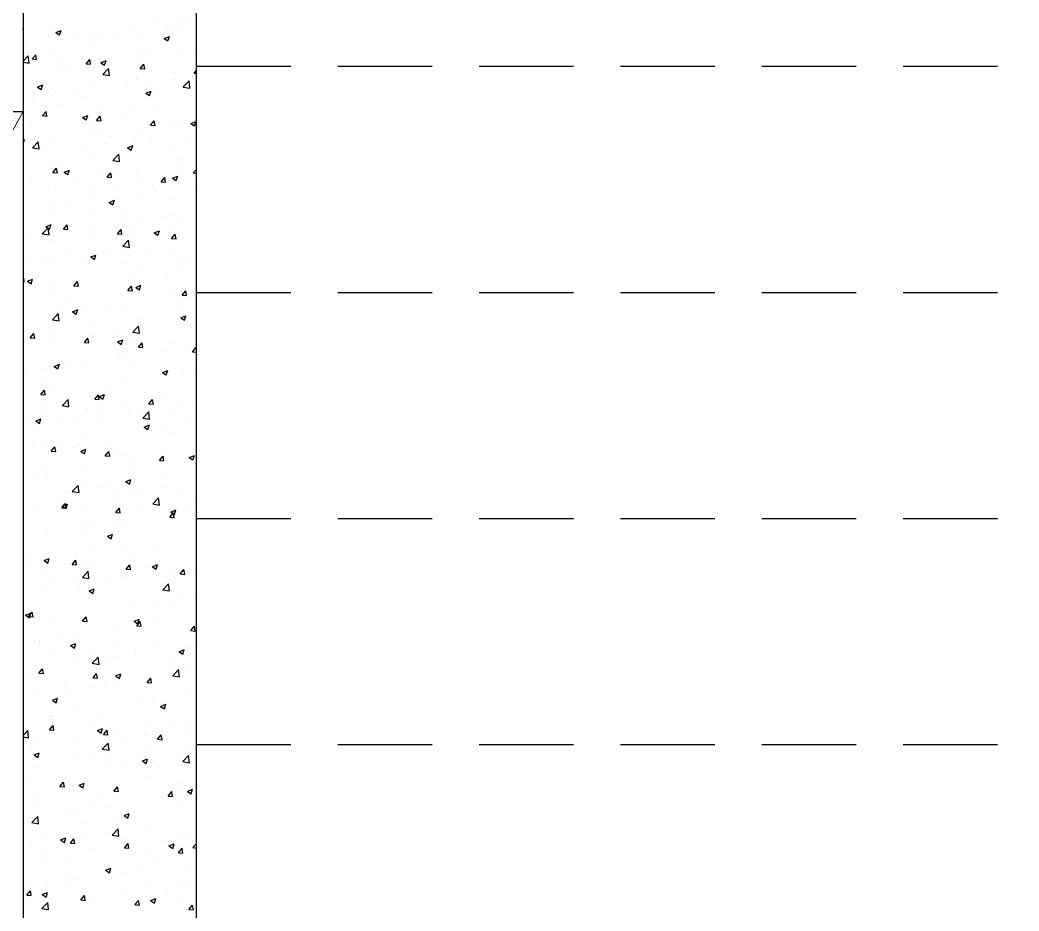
# Model space of a CAD drawing. Header units: millimetres. Extents: x 331487 to 517269, y 198509 to 399936.
# Drawn here: x 399986 to 401311, y 380153 to 381335 of the extents above; entities that cross this region are included whole.
import ezdxf

# ---------------------------------------------------------------- set-up
doc = ezdxf.new("R2010")
doc.units = ezdxf.units.MM
doc.header["$MEASUREMENT"] = 0
doc.linetypes.add('DASHED2', pattern=[0.375, 0.25, -0.125])
doc.layers.add('BEAM', color=1, linetype='Continuous', lineweight=5)
doc.layers.add('COLUMN', color=6, linetype='Continuous')
doc.layers.add('STAIRCASE', color=4, linetype='Continuous')

msp = doc.modelspace()

# ---------------------------------------------------------------- linework, layer by layer
at = {"layer": 'BEAM', "ltscale": 250}
msp.add_line((398190.1, 377974), (399990.1, 381214), dxfattribs=at)
at = {"layer": 'COLUMN'}
for p, q in [((399990.1, 381444), (399990.1, 377974)), ((400220.1, 377744), (400220.1, 381444)), ((398190.1, 381214), (399990.1, 381214))]:
    msp.add_line(p, q, dxfattribs=at)
at = {"layer": 'COLUMN', "color": 2, "linetype": 'Continuous'}
for p, q in [((400166.3, 381333.6), (400166.3, 381333.6)), ((399989.5, 381323.4), (399990.1, 381324.1)), ((399989.5, 381323.4), (399990.1, 381323.3)), ((400027.2, 381326.9), (400027.2, 381326.9)), ((400033.5, 381319), (400040.5, 381321.7)), ((400033.5, 381319), (400038.4, 381315.7)), ((400038.4, 381315.7), (400040.5, 381321.7)), ((400080.6, 381324.6), (400080.6, 381324.6)), ((400134, 381322.4), (400134, 381322.4)), ((400142.3, 381323.1), (400142.3, 381323.1)), ((400181.1, 381327.1), (400181.1, 381327.1)), ((400187.3, 381320.1), (400187.3, 381320.1)), ((400194.3, 381330.6), (400194.3, 381330.6)), ((400203, 381328.3), (400203, 381328.3)), ((400206.1, 381330.4), (400206.1, 381330.4)), ((400219.6, 381331.3), (400219.6, 381331.3)), ((400040.5, 381309.7), (400040.5, 381309.7)), ((400055, 381310.5), (400055, 381310.5)), ((400080, 381313.8), (400080, 381313.8)), ((400086.3, 381308.3), (400086.3, 381308.3)), ((400091.8, 381316.7), (400091.8, 381316.7)), ((400117.9, 381318.8), (400117.9, 381318.8)), ((400144.7, 381318.3), (400144.7, 381318.3)), ((400177.2, 381311), (400184.2, 381313.7)), ((400177.2, 381311), (400182.1, 381307.7)), ((400182.1, 381307.7), (400184.2, 381313.7)), ((399991.8, 381302.2), (399991.8, 381302.2)), ((400028, 381298.2), (400028, 381298.2)), ((400193.1, 381297.3), (400193.1, 381297.3)), ((400217.7, 381296), (400217.7, 381296)), ((399990.1, 381280.7), (399996.9, 381287.8)), ((399990.1, 381279.5), (399998, 381278.3)), ((399998, 381278.3), (399996.9, 381287.8)), ((400002, 381283.7), (400006.8, 381289.4)), ((400002, 381283.7), (400008, 381283.2)), ((400008, 381283.2), (400006.8, 381289.4)), ((400039.6, 381287.2), (400039.6, 381287.2)), ((400073.7, 381277.4), (400078.5, 381283.2)), ((400079.7, 381276.9), (400078.5, 381283.2)), ((400090.6, 381283.4), (400090.6, 381283.4)), ((400091.6, 381279.4), (400091.6, 381279.4)), ((400093, 381285), (400093, 381285)), ((400093.1, 381278.8), (400100.2, 381281.5)), ((400098.1, 381275.4), (400100.1, 381281.5)), ((400141.1, 381289.8), (400141.1, 381289.8)), ((400146.4, 381282.7), (400146.4, 381282.7)), ((400154.8, 381287.7), (400154.8, 381287.7)), ((400179.8, 381291), (400179.8, 381291)), ((400199.8, 381280.5), (400199.8, 381280.5)), ((400028.7, 381271.1), (400028.7, 381271.1)), ((400039.3, 381276.4), (400039.3, 381276.4)), ((400053.7, 381274.4), (400053.7, 381274.4)), ((400073.7, 381277.4), (400079.7, 381276.9)), ((400093.1, 381278.8), (400098.1, 381275.4)), ((400095.8, 381263.1), (400103.6, 381271.2)), ((400104.7, 381261.7), (400103.6, 381271.2)), ((400145.5, 381271.1), (400150.3, 381276.9)), ((400145.5, 381271.1), (400151.4, 381270.6)), ((400151.4, 381270.6), (400150.3, 381276.9)), ((400198.9, 381268.6), (400198.9, 381268.6)), ((400217.2, 381264.9), (400220.1, 381268.4)), ((400095.8, 381263.1), (400104.7, 381261.7)), ((400139.9, 381256.5), (400139.9, 381256.5)), ((400140.5, 381258.6), (400140.5, 381258.6)), ((400191.4, 381256.5), (400191.4, 381256.5)), ((400191.8, 381264), (400191.8, 381264)), ((400202.6, 381246.6), (400210.4, 381254.7)), ((400211.4, 381245.2), (400210.3, 381254.7)), ((400217.2, 381264.9), (400220.1, 381264.6)), ((400009.1, 381246.5), (400016.1, 381249.2)), ((400009.1, 381246.5), (400014.1, 381243.2)), ((400014.1, 381243.2), (400016.1, 381249.2)), ((400038, 381243.1), (400038, 381243.1)), ((400065.3, 381239.9), (400065.3, 381239.9)), ((400082.2, 381248.6), (400082.2, 381248.6)), ((400089.4, 381250.1), (400089.4, 381250.1)), ((400128.5, 381248.3), (400128.5, 381248.3)), ((400152.8, 381238.5), (400159.8, 381241.2)), ((400153.5, 381251.6), (400153.5, 381251.6)), ((400157.8, 381235.1), (400159.8, 381241.2)), ((400202.6, 381246.5), (400211.4, 381245.2)), ((400002.4, 381231.7), (400002.4, 381231.7)), ((400020.1, 381236.1), (400020.1, 381236.1)), ((400023.9, 381238.6), (400023.9, 381238.6)), ((400027.4, 381235), (400027.4, 381235)), ((400073.5, 381233.9), (400073.5, 381233.9)), ((400106.2, 381226.6), (400106.2, 381226.6)), ((400126.9, 381231.6), (400126.9, 381231.6)), ((400152.8, 381238.5), (400157.8, 381235.1)), ((400164.5, 381236.6), (400164.5, 381236.6)), ((400180.3, 381229.4), (400180.3, 381229.4)), ((400190.6, 381230.7), (400190.6, 381230.7)), ((400015.9, 381208.5), (400020.7, 381214.2)), ((400021.8, 381207.9), (400020.7, 381214.2)), ((400041.2, 381222.7), (400041.2, 381222.7)), ((400047.9, 381216.6), (400047.9, 381216.6)), ((400088.2, 381216.8), (400088.2, 381216.8)), ((400094.6, 381220.5), (400094.6, 381220.5)), ((400138.7, 381223.2), (400138.7, 381223.2)), ((400148, 381218.2), (400148, 381218.2)), ((400165.1, 381217.1), (400165.1, 381217.1)), ((400201.4, 381215.9), (400201.4, 381215.9)), ((400015.9, 381208.5), (400021.9, 381208)), ((400036.8, 381209.8), (400036.8, 381209.8)), ((400039, 381200.5), (400039, 381200.5)), ((400068.8, 381206.2), (400075.8, 381208.9)), ((400068.8, 381206.2), (400073.8, 381202.9)), ((400073.8, 381202.9), (400075.8, 381208.9)), ((400087.6, 381202.2), (400092.4, 381207.9)), ((400087.6, 381202.2), (400093.6, 381201.7)), ((400093.6, 381201.7), (400092.4, 381207.9)), ((400102.1, 381208.8), (400102.1, 381208.8)), ((400127.2, 381212.1), (400127.2, 381212.1)), ((400159.3, 381195.9), (400164.1, 381201.7)), ((400165.3, 381195.4), (400164.1, 381201.7)), ((400202.7, 381201.6), (400202.7, 381201.6)), ((400212.5, 381198.2), (400219.5, 381200.9)), ((400217.5, 381194.9), (400219.5, 381200.9)), ((400001.1, 381195.5), (400001.1, 381195.5)), ((400137.5, 381189.9), (400137.5, 381189.9)), ((400144.4, 381191.6), (400144.4, 381191.6)), ((400159.3, 381195.9), (400165.3, 381195.4)), ((400189.4, 381197.4), (400189.4, 381197.4)), ((400212.5, 381198.2), (400217.5, 381194.9)), ((399990.1, 381176), (399991.8, 381176.7)), ((399990.1, 381171.7), (399991.8, 381176.7)), ((400000.2, 381185.3), (400000.2, 381185.3)), ((400002.4, 381165.7), (400010.2, 381173.8)), ((400011.3, 381164.3), (400010.2, 381173.8)), ((400035.6, 381176.5), (400035.6, 381176.5)), ((400053.6, 381183.1), (400053.6, 381183.1)), ((400086, 381181.6), (400086, 381181.6)), ((400087, 381183.5), (400087, 381183.5)), ((400107, 381180.8), (400107, 381180.8)), ((400138.7, 381177.7), (400138.7, 381177.7)), ((400160.4, 381178.5), (400160.4, 381178.5)), ((400201.9, 381186), (400201.9, 381186)), ((400213.8, 381176.3), (400213.8, 381176.3)), ((400002.4, 381165.7), (400011.3, 381164.3)), ((400012.7, 381161.1), (400012.7, 381161.1)), ((400027.7, 381171.6), (400027.7, 381171.6)), ((400075.8, 381169.4), (400075.8, 381169.4)), ((400100.9, 381172.7), (400100.9, 381172.7)), ((400128.5, 381166), (400135.5, 381168.7)), ((400128.5, 381166), (400133.5, 381162.6)), ((400133.5, 381162.6), (400135.5, 381168.7)), ((400188.2, 381164.1), (400188.2, 381164.1)), ((400085.7, 381150.2), (400085.7, 381150.2)), ((400109.1, 381149.1), (400116.9, 381157.3)), ((400109.1, 381149.1), (400118, 381147.7)), ((400118, 381147.7), (400116.9, 381157.2)), ((400136.3, 381156.7), (400136.3, 381156.7)), ((400200.6, 381149.8), (400200.6, 381149.8)), ((400029.7, 381133.3), (400034.6, 381139)), ((400034.4, 381143.2), (400034.4, 381143.2)), ((400035.7, 381132.7), (400034.6, 381139)), ((400044.5, 381133.7), (400051.5, 381136.4)), ((400044.5, 381133.7), (400049.5, 381130.4)), ((400049.5, 381130.4), (400051.5, 381136.4)), ((400112.4, 381138.2), (400112.4, 381138.2)), ((400175.6, 381146.5), (400175.6, 381146.5)), ((400198.6, 381142), (400198.6, 381142)), ((400215.8, 381132.6), (400220.1, 381137.1)), ((400001.8, 381120.8), (400001.8, 381120.8)), ((400029.7, 381133.3), (400035.7, 381132.7)), ((400034.1, 381132), (400034.1, 381132)), ((400049.5, 381129.9), (400049.5, 381129.9)), ((400074.6, 381133.2), (400074.6, 381133.2)), ((400081.9, 381122), (400081.9, 381122)), ((400087.5, 381129.7), (400087.5, 381129.7)), ((400101.5, 381127), (400106.3, 381132.7)), ((400101.5, 381127), (400107.5, 381126.5)), ((400107.4, 381126.5), (400106.3, 381132.7)), ((400135, 381123.4), (400135, 381123.4)), ((400140.2, 381132), (400140.2, 381132)), ((400140.9, 381127.4), (400140.9, 381127.4)), ((400173.2, 381120.7), (400178, 381126.5)), ((400173.2, 381120.7), (400179.2, 381120.2)), ((400179.2, 381120.2), (400178, 381126.4)), ((400187, 381130.9), (400187, 381130.9)), ((400188.2, 381125.7), (400195.2, 381128.4)), ((400188.2, 381125.7), (400193.2, 381122.4)), ((400193.2, 381122.4), (400195.2, 381128.4)), ((400194.3, 381125.2), (400194.3, 381125.2)), ((400215.8, 381132.6), (400220.1, 381131.9)), ((400023.6, 381111.9), (400023.6, 381111.9)), ((400033.2, 381109.9), (400033.2, 381109.9)), ((400055.2, 381118.5), (400055.2, 381118.5)), ((400084.5, 381117), (400084.5, 381117)), ((400108.6, 381116.3), (400108.6, 381116.3)), ((400149.3, 381107.1), (400149.3, 381107.1)), ((400162, 381114), (400162, 381114)), ((400164.2, 381110), (400164.2, 381110)), ((400174.3, 381110.4), (400174.3, 381110.4)), ((400212.2, 381115.4), (400212.2, 381115.4)), ((400215.4, 381111.8), (400215.4, 381111.8)), ((400048.3, 381093.8), (400048.3, 381093.8)), ((400086.1, 381098.8), (400086.1, 381098.8)), ((400104.2, 381093.5), (400111.2, 381096.2)), ((400105.9, 381100), (400105.9, 381100)), ((400109.1, 381090.1), (400111.2, 381096.2)), ((400185.8, 381097.6), (400185.8, 381097.6)), ((400014.2, 381081.1), (400014.2, 381081.1)), ((400023.2, 381090.5), (400023.2, 381090.5)), ((400047.6, 381090), (400047.6, 381090)), ((400083.3, 381083.7), (400083.3, 381083.7)), ((400104.2, 381093.5), (400109.2, 381090.1)), ((400133.8, 381090.1), (400133.8, 381090.1)), ((400032, 381076.6), (400032, 381076.6)), ((400067.6, 381078.9), (400067.6, 381078.9)), ((400121, 381076.6), (400121, 381076.6)), ((400123, 381067.7), (400123, 381067.7)), ((400148, 381070.9), (400148, 381070.9)), ((400174.4, 381074.4), (400174.4, 381074.4)), ((400185.9, 381075.9), (400185.9, 381075.9)), ((400202.4, 381075), (400202.4, 381075)), ((400015.6, 381051.7), (400023.4, 381059.8)), ((400020.2, 381061.2), (400027.2, 381063.9)), ((400020.2, 381061.2), (400025.1, 381057.9)), ((400022, 381054.4), (400022, 381054.4)), ((400024.5, 381050.3), (400023.4, 381059.8)), ((400025.1, 381057.9), (400027.2, 381063.9)), ((400043.6, 381058), (400048.4, 381063.8)), ((400043.6, 381058), (400049.6, 381057.5)), ((400049.6, 381057.5), (400048.4, 381063.8)), ((400059.8, 381059.3), (400059.8, 381059.3)), ((400085.8, 381055), (400085.8, 381055)), ((400115.4, 381051.8), (400120.2, 381057.5)), ((400121.3, 381051.2), (400120.2, 381057.5)), ((400132.6, 381056.8), (400132.6, 381056.8)), ((400144.1, 381065), (400144.1, 381065)), ((400163.9, 381053.2), (400170.9, 381055.9)), ((400168.8, 381049.9), (400170.9, 381055.9)), ((400184.5, 381064.3), (400184.5, 381064.3)), ((399996.9, 381051.1), (399996.9, 381051.1)), ((400015.6, 381051.7), (400024.5, 381050.3)), ((400027.4, 381045), (400027.4, 381045)), ((400030.8, 381043.3), (400030.8, 381043.3)), ((400082.1, 381050.4), (400082.1, 381050.4)), ((400115.4, 381051.8), (400121.3, 381051.2)), ((400122.4, 381035.2), (400130.1, 381043.3)), ((400131.2, 381033.8), (400130.1, 381043.3)), ((400163.9, 381053.2), (400168.8, 381049.9)), ((400187.1, 381045.5), (400191.9, 381051.2)), ((400187.1, 381045.5), (400193.1, 381045)), ((400193.1, 381045), (400191.9, 381051.2)), ((399994.8, 381030), (399994.8, 381030)), ((400048.2, 381027.8), (400048.2, 381027.8)), ((400096.7, 381028.2), (400096.7, 381028.2)), ((400121.7, 381031.5), (400121.7, 381031.5)), ((400122.3, 381035.2), (400131.2, 381033.8)), ((400159.6, 381036.5), (400159.6, 381036.5)), ((400183.3, 381031), (400183.3, 381031)), ((399995.6, 381014.9), (399995.6, 381014.9)), ((400015.9, 381016.6), (400015.9, 381016.6)), ((400033.5, 381019.9), (400033.5, 381019.9)), ((400069.2, 381014.3), (400069.2, 381014.3)), ((400079.8, 381021), (400086.8, 381023.6)), ((400079.8, 381021), (400084.8, 381017.6)), ((400080.9, 381017.1), (400080.9, 381017.1)), ((400084.8, 381017.6), (400086.8, 381023.6)), ((400101.5, 381025.5), (400101.5, 381025.5)), ((400131.4, 381023.5), (400131.4, 381023.5)), ((400154.9, 381023.3), (400154.9, 381023.3)), ((400198.3, 381015.3), (400198.3, 381015.3)), ((400208.3, 381021), (400208.3, 381021)), ((400029.5, 381010.1), (400029.5, 381010.1)), ((400122.6, 381012.1), (400122.6, 381012.1)), ((400139.9, 381005.3), (400139.9, 381005.3)), ((400176, 381009.8), (400176, 381009.8)), ((400196.4, 381005.4), (400196.4, 381005.4)), ((399990.1, 380994.3), (399990.6, 380994.8)), ((399990.1, 380988.7), (399991.8, 380988.6)), ((399991.7, 380988.6), (399990.6, 380994.8)), ((399995.8, 380988.7), (400002.8, 380991.4)), ((399995.8, 380988.7), (400000.8, 380985.3)), ((400000.8, 380985.3), (400002.8, 380991.4)), ((400057.5, 380982.8), (400062.3, 380988.6)), ((400063.5, 380982.3), (400062.3, 380988.6)), ((400070.4, 380988.8), (400070.4, 380988.8)), ((400081.6, 380995.3), (400081.6, 380995.3)), ((400095.4, 380992.1), (400095.4, 380992.1)), ((400130.2, 380990.2), (400130.2, 380990.2)), ((400133.3, 380997.1), (400133.3, 380997.1)), ((400182.1, 380997.7), (400182.1, 380997.7)), ((400007.2, 380980.5), (400007.2, 380980.5)), ((400023.3, 380985.3), (400023.3, 380985.3)), ((400028.3, 380976.9), (400028.3, 380976.9)), ((400028.3, 380976.8), (400028.3, 380976.8)), ((400057.5, 380982.8), (400063.5, 380982.3)), ((400079.7, 380983.8), (400079.7, 380983.8)), ((400081.6, 380974.7), (400081.6, 380974.7)), ((400129.2, 380976.5), (400134, 380982.3)), ((400129.2, 380976.5), (400135.2, 380976)), ((400135.2, 380976), (400134, 380982.3)), ((400139.5, 380980.7), (400146.5, 380983.4)), ((400139.5, 380980.7), (400144.5, 380977.3)), ((400144.5, 380977.3), (400146.5, 380983.4)), ((400163.9, 380983.4), (400163.9, 380983.4)), ((400201, 380970.3), (400205.8, 380976)), ((400206.9, 380969.7), (400205.8, 380976)), ((400047.3, 380963.4), (400047.3, 380963.4)), ((400105.6, 380973.4), (400105.6, 380973.4)), ((400135, 380972.4), (400135, 380972.4)), ((400170.1, 380965.9), (400170.1, 380965.9)), ((400180.9, 380964.4), (400180.9, 380964.4)), ((400188.4, 380970.2), (400188.4, 380970.2)), ((400195.2, 380969.2), (400195.2, 380969.2)), ((400201, 380970.3), (400206.9, 380969.7)), ((400044.1, 380949.3), (400044.1, 380949.3)), ((400055.5, 380948.4), (400062.5, 380951.1)), ((400055.5, 380948.4), (400060.5, 380945.1)), ((400060.5, 380945.1), (400062.5, 380951.1)), ((400069.1, 380952.6), (400069.1, 380952.6)), ((400078.4, 380950.5), (400078.4, 380950.5)), ((400107, 380957.6), (400107, 380957.6)), ((400129, 380956.9), (400129, 380956.9)), ((400202.1, 380948.4), (400202.1, 380948.4)), ((400027.1, 380943.5), (400027.1, 380943.5)), ((400028.9, 380937.8), (400036.7, 380945.9)), ((400028.9, 380937.7), (400037.8, 380936.4)), ((400037.8, 380936.4), (400036.7, 380945.9)), ((400143.8, 380938.4), (400143.8, 380938.4)), ((400199.2, 380940.4), (400206.2, 380943.1)), ((400199.2, 380940.4), (400204.2, 380937.1)), ((400204.2, 380937.1), (400206.2, 380943.1)), ((400206.7, 380934.8), (400206.7, 380934.8)), ((400008.8, 380925.8), (400008.8, 380925.8)), ((400062.2, 380923.6), (400062.2, 380923.6)), ((400085.5, 380928.4), (400085.5, 380928.4)), ((400115.6, 380921.3), (400115.6, 380921.3)), ((400127.7, 380923.6), (400127.7, 380923.6)), ((400135.6, 380921.2), (400143.4, 380929.3)), ((400144.5, 380919.8), (400143.4, 380929.3)), ((400143.8, 380926.5), (400143.8, 380926.5)), ((400168.8, 380929.8), (400168.8, 380929.8)), ((400179.7, 380931.1), (400179.7, 380931.1)), ((399999.6, 380913.9), (400004.5, 380919.6)), ((399999.6, 380913.9), (400005.6, 380913.4)), ((400005.6, 380913.3), (400004.5, 380919.6)), ((400017.8, 380909.9), (400017.8, 380909.9)), ((400025.9, 380910.2), (400025.9, 380910.2)), ((400027.1, 380918.4), (400027.1, 380918.4)), ((400029.9, 380912.4), (400029.9, 380912.4)), ((400042.8, 380913.2), (400042.8, 380913.2)), ((400071.4, 380907.6), (400076.2, 380913.3)), ((400077.3, 380907.1), (400076.2, 380913.3)), ((400077.2, 380917.2), (400077.2, 380917.2)), ((400080.7, 380918.2), (400080.7, 380918.2)), ((400083.3, 380910.2), (400083.3, 380910.2)), ((400115.2, 380908.2), (400122.2, 380910.9)), ((400115.2, 380908.2), (400120.2, 380904.8)), ((400120.2, 380904.8), (400122.2, 380910.9)), ((400135.6, 380921.2), (400144.5, 380919.8)), ((400168.9, 380919.1), (400168.9, 380919.1)), ((400071.4, 380907.6), (400077.4, 380907.1)), ((400136.6, 380907.9), (400136.6, 380907.9)), ((400143.1, 380901.3), (400147.9, 380907.1)), ((400143.1, 380901.3), (400149.1, 380900.8)), ((400149.1, 380900.8), (400147.9, 380907.1)), ((400178.5, 380897.8), (400178.5, 380897.8)), ((400180.4, 380895.3), (400180.4, 380895.3)), ((400190, 380905.6), (400190, 380905.6)), ((400214.8, 380895), (400219.6, 380900.8)), ((400214.8, 380895), (400220.1, 380894.6)), ((400220.1, 380898.1), (400219.6, 380900.8)), ((400076, 380883.9), (400076, 380883.9)), ((400117.5, 380887), (400117.5, 380887)), ((400126.5, 380890.3), (400126.5, 380890.3)), ((400142.5, 380890.3), (400142.5, 380890.3)), ((400198, 380888.7), (400198, 380888.7)), ((399991.4, 380870.4), (399991.4, 380870.4)), ((400016.5, 380873.7), (400016.5, 380873.7)), ((400024.7, 380876.9), (400024.7, 380876.9)), ((400031.2, 380875.9), (400038.2, 380878.6)), ((400031.2, 380875.9), (400036.2, 380872.6)), ((400036.2, 380872.6), (400038.2, 380878.6)), ((400042.3, 380872.8), (400042.3, 380872.8)), ((400054.4, 380878.7), (400054.4, 380878.7)), ((400081.3, 380868.7), (400081.3, 380868.7)), ((400095.7, 380870.5), (400095.7, 380870.5)), ((400139.6, 380878.7), (400139.6, 380878.7)), ((400174.9, 380867.9), (400181.9, 380870.6)), ((400179.9, 380864.6), (400181.9, 380870.6)), ((400023, 380858.7), (400023, 380858.7)), ((400125.3, 380857), (400125.3, 380857)), ((400149, 380868.2), (400149, 380868.2)), ((400154.1, 380855.9), (400154.1, 380855.9)), ((400163.6, 380856.8), (400163.6, 380856.8)), ((400174.9, 380867.9), (400179.9, 380864.6)), ((400177.2, 380864.5), (400177.2, 380864.5)), ((400202.4, 380866), (400202.4, 380866)), ((400217.3, 380864.2), (400217.3, 380864.2)), ((400013.5, 380838.7), (400018.3, 380844.4)), ((400019.5, 380838.1), (400018.3, 380844.4)), ((400023.5, 380843.6), (400023.5, 380843.6)), ((400074.8, 380850.6), (400074.8, 380850.6)), ((400091.2, 380847.6), (400091.2, 380847.6)), ((400105.3, 380846.7), (400105.3, 380846.7)), ((400116.2, 380850.9), (400116.2, 380850.9)), ((399990.2, 380834.3), (399990.2, 380834.3)), ((400013.5, 380838.7), (400019.5, 380838.1)), ((400028, 380839.3), (400028, 380839.3)), ((400042.2, 380823.8), (400049.9, 380831.9)), ((400047, 380836.7), (400047, 380836.7)), ((400051, 380822.4), (400049.9, 380831.9)), ((400085.2, 380832.4), (400090.1, 380838.1)), ((400085.2, 380832.4), (400091.2, 380831.9)), ((400091.2, 380831.9), (400090.1, 380838.1)), ((400090.9, 380835.7), (400097.9, 380838.4)), ((400090.9, 380835.7), (400095.8, 380832.3)), ((400095.8, 380832.3), (400097.9, 380838.4)), ((400157, 380826.1), (400161.8, 380831.9)), ((400163, 380825.6), (400161.8, 380831.8)), ((400176, 380831.3), (400176, 380831.3)), ((400022.8, 380821.7), (400022.8, 380821.7)), ((400042.1, 380823.8), (400051, 380822.4)), ((400073.6, 380817.4), (400073.6, 380817.4)), ((400076.2, 380819.4), (400076.2, 380819.4)), ((400124.1, 380823.8), (400124.1, 380823.8)), ((400127.8, 380816.4), (400127.8, 380816.4)), ((400129.6, 380817.1), (400129.6, 380817.1)), ((400148.9, 380807.2), (400156.7, 380815.4)), ((400157.8, 380805.9), (400156.7, 380815.4)), ((400157, 380826.1), (400163, 380825.6)), ((400191, 380824.8), (400191, 380824.8)), ((400201.8, 380821.8), (400201.8, 380821.8)), ((400216, 380828.1), (400216, 380828.1)), ((399990.5, 380810.5), (399990.5, 380810.5)), ((400006.9, 380803.4), (400013.9, 380806.1)), ((400006.9, 380803.4), (400011.8, 380800.1)), ((400011.8, 380800.1), (400013.8, 380806.1)), ((400022.2, 380810.3), (400022.2, 380810.3)), ((400043.9, 380808.2), (400043.9, 380808.2)), ((400064.9, 380808.2), (400064.9, 380808.2)), ((400089.9, 380811.5), (400089.9, 380811.5)), ((400097.3, 380806), (400097.3, 380806)), ((400143.5, 380811.7), (400143.5, 380811.7)), ((400148.9, 380807.2), (400157.8, 380805.9)), ((400150.7, 380803.7), (400150.7, 380803.7)), ((400182.9, 380814.9), (400182.9, 380814.9)), ((400001.7, 380799.8), (400001.7, 380799.8)), ((400026.8, 380791.7), (400026.8, 380791.7)), ((400085.2, 380801.7), (400085.2, 380801.7)), ((400122.9, 380790.5), (400122.9, 380790.5)), ((400150.6, 380795.4), (400157.6, 380798.1)), ((400150.6, 380795.4), (400155.5, 380792)), ((400155.5, 380792), (400157.6, 380798.1)), ((400174.8, 380798), (400174.8, 380798)), ((400204, 380801.5), (400204, 380801.5)), ((400021, 380777), (400021, 380777)), ((400072.4, 380784.1), (400072.4, 380784.1)), ((400101.5, 380777), (400101.5, 380777)), ((400164.6, 380785.3), (400164.6, 380785.3)), ((400189.7, 380788.6), (400189.7, 380788.6)), ((400002.9, 380770.8), (400002.9, 380770.8)), ((400027.4, 380763.4), (400032.2, 380769.2)), ((400027.4, 380763.4), (400033.4, 380762.9)), ((400033.4, 380762.9), (400032.2, 380769.2)), ((400038.6, 380768.7), (400038.6, 380768.7)), ((400056.3, 380768.6), (400056.3, 380768.6)), ((400063.6, 380772), (400063.6, 380772)), ((400066.5, 380763.2), (400073.5, 380765.8)), ((400066.5, 380763.2), (400071.5, 380759.8)), ((400071.5, 380759.8), (400073.5, 380765.8)), ((400099.1, 380757.2), (400103.9, 380762.9)), ((400105.1, 380756.6), (400103.9, 380762.9)), ((400109.7, 380766.3), (400109.7, 380766.3)), ((400163.1, 380764.1), (400163.1, 380764.1)), ((400173.6, 380764.7), (400173.6, 380764.7)), ((400071.2, 380750.8), (400071.2, 380750.8)), ((400099.1, 380757.2), (400105.1, 380756.6)), ((400121.7, 380757.2), (400121.7, 380757.2)), ((400139.4, 380752.1), (400139.4, 380752.1)), ((400163.4, 380749.2), (400163.4, 380749.2)), ((400170.9, 380750.9), (400175.7, 380756.6)), ((400170.9, 380750.9), (400176.8, 380750.4)), ((400176.8, 380750.4), (400175.7, 380756.6)), ((400197.7, 380762.1), (400197.7, 380762.1)), ((400201.2, 380754.2), (400201.2, 380754.2)), ((400210.3, 380755.1), (400217.3, 380757.8)), ((400210.3, 380755.1), (400215.2, 380751.8)), ((400215.2, 380751.8), (400217.3, 380757.8)), ((400216.4, 380761.8), (400216.4, 380761.8)), ((400019.8, 380743.7), (400019.8, 380743.7)), ((400075.2, 380737.6), (400075.2, 380737.6)), ((400081, 380742.1), (400081, 380742.1)), ((400138.3, 380745.9), (400138.3, 380745.9)), ((400012.3, 380729.3), (400012.3, 380729.3)), ((400022.7, 380732.1), (400022.7, 380732.1)), ((400037.3, 380732.6), (400037.3, 380732.6)), ((400120.4, 380723.9), (400120.4, 380723.9)), ((400126.2, 380722.9), (400133.2, 380725.6)), ((400126.2, 380722.9), (400131.2, 380719.5)), ((400131.2, 380719.5), (400133.2, 380725.6)), ((400163.3, 380730.1), (400163.3, 380730.1)), ((400172.4, 380731.4), (400172.4, 380731.4)), ((400018.6, 380710.4), (400018.6, 380710.4)), ((400036.8, 380717.5), (400036.8, 380717.5)), ((400046.7, 380710.1), (400046.7, 380710.1)), ((400055.4, 380709.8), (400063.2, 380718)), ((400055.4, 380709.8), (400064.3, 380708.4)), ((400064.3, 380708.4), (400063.2, 380717.9)), ((400069.9, 380717.5), (400069.9, 380717.5)), ((400090.2, 380715.2), (400090.2, 380715.2)), ((400105, 380720.1), (400105, 380720.1)), ((400137.1, 380709.7), (400137.1, 380709.7)), ((400143.6, 380713), (400143.6, 380713)), ((400174.9, 380714.7), (400174.9, 380714.7)), ((400197, 380710.7), (400197, 380710.7)), ((400004.5, 380706.3), (400004.5, 380706.3)), ((400048.9, 380698.1), (400048.9, 380698.1)), ((400057.9, 380704), (400057.9, 380704)), ((400111.3, 380701.8), (400111.3, 380701.8)), ((400112, 380706.4), (400112, 380706.4)), ((400162.1, 380693.3), (400169.9, 380701.4)), ((400164.7, 380699.5), (400164.7, 380699.5)), ((400171, 380691.9), (400169.9, 380701.4)), ((400171.2, 380698.1), (400171.2, 380698.1)), ((400218, 380697.3), (400218, 380697.3)), ((400011, 380693.1), (400011, 380693.1)), ((400041.3, 380688.2), (400046.1, 380694)), ((400041.3, 380688.2), (400047.3, 380687.7)), ((400042.2, 380690.6), (400049.2, 380693.3)), ((400042.2, 380690.6), (400047.2, 380687.3)), ((400047.2, 380687.7), (400046.1, 380694)), ((400047.2, 380687.3), (400049.2, 380693.3)), ((400068.7, 380684.2), (400068.7, 380684.2)), ((400113, 380681.9), (400117.8, 380687.7)), ((400119, 380681.4), (400117.8, 380687.7)), ((400119.2, 380690.6), (400119.2, 380690.6)), ((400143.2, 380685.1), (400143.2, 380685.1)), ((400162.1, 380693.3), (400171, 380691.9)), ((400185.9, 380682.6), (400192.9, 380685.3)), ((400190.9, 380679.3), (400192.9, 380685.3)), ((400201.5, 380695.1), (400201.5, 380695.1)), ((400211.8, 380683.6), (400211.8, 380683.6)), ((400017.4, 380677.2), (400017.4, 380677.2)), ((400084.9, 380675.1), (400084.9, 380675.1)), ((400110.8, 380670.3), (400110.8, 380670.3)), ((400113, 380681.9), (400119, 380681.4)), ((400148.6, 380675.3), (400148.6, 380675.3)), ((400184.7, 380675.7), (400189.5, 380681.4)), ((400184.7, 380675.7), (400190.7, 380675.1)), ((400185.9, 380682.6), (400190.9, 380679.3)), ((400190.7, 380675.1), (400189.5, 380681.4)), ((400016.9, 380666.6), (400016.9, 380666.6)), ((400022.6, 380658.7), (400022.6, 380658.7)), ((400026.5, 380665.1), (400026.5, 380665.1)), ((400070.3, 380664.4), (400070.3, 380664.4)), ((400085.7, 380667), (400085.7, 380667)), ((400118, 380657.3), (400118, 380657.3)), ((400123.7, 380662.1), (400123.7, 380662.1)), ((400170, 380664.8), (400170, 380664.8)), ((400177.1, 380659.9), (400177.1, 380659.9)), ((400016.2, 380643.9), (400016.2, 380643.9)), ((400067.5, 380650.9), (400067.5, 380650.9)), ((400101.9, 380650.4), (400108.9, 380653.1)), ((400101.9, 380650.4), (400106.9, 380647)), ((400106.9, 380647), (400108.9, 380653.1)), ((400185.5, 380644.1), (400185.5, 380644.1)), ((400210.5, 380647.4), (400210.5, 380647.4)), ((400084.5, 380630.8), (400084.5, 380630.8)), ((400122.3, 380635.8), (400122.3, 380635.8)), ((400168.7, 380631.5), (400168.7, 380631.5)), ((400197.4, 380635.5), (400197.4, 380635.5)), ((400220.1, 380638.6), (400220.1, 380638.6)), ((399996.3, 380619.2), (399996.3, 380619.2)), ((400017.9, 380618.1), (400024.9, 380620.8)), ((400017.9, 380618.1), (400022.9, 380614.8)), ((400022.8, 380614.8), (400024.9, 380620.8)), ((400055.1, 380613), (400060, 380618.7)), ((400059.4, 380627.5), (400059.4, 380627.5)), ((400061.1, 380612.5), (400060, 380618.7)), ((400066.3, 380617.6), (400066.3, 380617.6)), ((400116.8, 380624), (400116.8, 380624)), ((400139.1, 380625.5), (400139.1, 380625.5)), ((399997.4, 380615.5), (399997.4, 380615.5)), ((400014.9, 380610.6), (400014.9, 380610.6)), ((400022.4, 380605.4), (400022.4, 380605.4)), ((400050.8, 380613.3), (400050.8, 380613.3)), ((400055.1, 380613), (400061.1, 380612.5)), ((400068.7, 380595.9), (400076.5, 380604)), ((400077.5, 380594.5), (400076.4, 380604)), ((400080.7, 380615.4), (400080.7, 380615.4)), ((400104.2, 380611), (400104.2, 380611)), ((400126.9, 380606.7), (400131.7, 380612.5)), ((400126.9, 380606.7), (400132.9, 380606.2)), ((400132.8, 380606.2), (400131.7, 380612.5)), ((400157.6, 380608.8), (400157.6, 380608.8)), ((400159.2, 380604.7), (400159.2, 380604.7)), ((400161.6, 380610.1), (400168.6, 380612.8)), ((400161.6, 380610.1), (400166.6, 380606.8)), ((400163, 380603.5), (400163, 380603.5)), ((400166.6, 380606.8), (400168.6, 380612.8)), ((400184.2, 380608), (400184.2, 380608)), ((400198.6, 380600.4), (400203.4, 380606.2)), ((400204.6, 380599.9), (400203.4, 380606.2)), ((400211, 380606.5), (400211, 380606.5)), ((400218.9, 380605.3), (400218.9, 380605.3)), ((400018.5, 380602.1), (400018.5, 380602.1)), ((400058.1, 380591.4), (400058.1, 380591.4)), ((400068.7, 380595.9), (400077.5, 380594.5)), ((400071.9, 380599.9), (400071.9, 380599.9)), ((400096, 380596.4), (400096, 380596.4)), ((400104.7, 380593.5), (400104.7, 380593.5)), ((400115.6, 380590.7), (400115.6, 380590.7)), ((400125.3, 380597.6), (400125.3, 380597.6)), ((400167.5, 380598.2), (400167.5, 380598.2)), ((400178.7, 380595.3), (400178.7, 380595.3)), ((400198.6, 380600.4), (400204.6, 380599.9)), ((400013.7, 380577.3), (400013.7, 380577.3)), ((400033.1, 380588.1), (400033.1, 380588.1)), ((400046.4, 380583.5), (400046.4, 380583.5)), ((400065.1, 380584.3), (400065.1, 380584.3)), ((400077.6, 380577.9), (400084.6, 380580.5)), ((400077.6, 380577.9), (400082.5, 380574.5)), ((400082.5, 380574.5), (400084.6, 380580.5)), ((400175.4, 380579.3), (400183.2, 380587.4)), ((400175.4, 380579.3), (400184.3, 380577.9)), ((400184.3, 380577.9), (400183.2, 380587.4)), ((400132.9, 380565.3), (400132.9, 380565.3)), ((400157.9, 380568.6), (400157.9, 380568.6)), ((400166.3, 380564.9), (400166.3, 380564.9)), ((400195.8, 380573.5), (400195.8, 380573.5)), ((400201.2, 380568.5), (400201.2, 380568.5)), ((400217.6, 380572), (400217.6, 380572)), ((400030.9, 380562.5), (400030.9, 380562.5)), ((400031.8, 380552), (400031.8, 380552)), ((400063.9, 380551), (400063.9, 380551)), ((400069.7, 380556.9), (400069.7, 380556.9)), ((400084.3, 380560.2), (400084.3, 380560.2)), ((400114.4, 380557.4), (400114.4, 380557.4)), ((400137.7, 380557.9), (400137.7, 380557.9)), ((400142.9, 380558.5), (400142.9, 380558.5)), ((400191.1, 380555.7), (400191.1, 380555.7)), ((399993.5, 380545.6), (400000.5, 380548.3)), ((399993.5, 380545.6), (399998.5, 380542.2)), ((399997.3, 380544.1), (400002.1, 380549.8)), ((399997.3, 380544.1), (400003.3, 380543.5)), ((399998.5, 380542.2), (400000.5, 380548.3)), ((400003.3, 380543.5), (400002.1, 380549.8)), ((400006.8, 380548.7), (400006.8, 380548.7)), ((400012.5, 380544), (400012.5, 380544)), ((400026.3, 380538.5), (400026.3, 380538.5)), ((400069, 380537.8), (400073.8, 380543.5)), ((400069, 380537.8), (400075, 380537.3)), ((400075, 380537.2), (400073.8, 380543.5)), ((400084.6, 380548.5), (400084.6, 380548.5)), ((400137.3, 380537.6), (400144.3, 380540.3)), ((400137.3, 380537.6), (400142.2, 380534.2)), ((400140.8, 380531.5), (400145.6, 380537.2)), ((400142.2, 380534.2), (400144.3, 380540.3)), ((400146.7, 380531), (400145.6, 380537.2)), ((400216.4, 380538.7), (400216.4, 380538.7)), ((400106.6, 380525.8), (400106.6, 380525.8)), ((400113.2, 380524.2), (400113.2, 380524.2)), ((400131.6, 380529.1), (400131.6, 380529.1)), ((400140.8, 380531.5), (400146.7, 380531)), ((400165.1, 380531.7), (400165.1, 380531.7)), ((400169.5, 380534.1), (400169.5, 380534.1)), ((400212.5, 380525.2), (400217.3, 380531)), ((400212.5, 380525.2), (400218.5, 380524.7)), ((400218.5, 380524.7), (400217.3, 380531)), ((400005.5, 380512.5), (400005.5, 380512.5)), ((400011.3, 380510.7), (400011.3, 380510.7)), ((400011.5, 380511.4), (400011.5, 380511.4)), ((400043.4, 380517.5), (400043.4, 380517.5)), ((400062.6, 380517.8), (400062.6, 380517.8)), ((400032.5, 380497.9), (400032.5, 380497.9)), ((400053.2, 380505.3), (400060.2, 380508)), ((400053.2, 380505.3), (400058.2, 380502)), ((400058.2, 380502), (400060.2, 380508)), ((400064.8, 380509.1), (400064.8, 380509.1)), ((400118.2, 380506.8), (400118.2, 380506.8)), ((400138.8, 380498.8), (400138.8, 380498.8)), ((400163.9, 380498.4), (400163.9, 380498.4)), ((400171.6, 380504.6), (400171.6, 380504.6)), ((400197, 380497.3), (400204, 380500)), ((400197, 380497.3), (400201.9, 380494)), ((400197.1, 380508.8), (400197.1, 380508.8)), ((400201.9, 380494), (400203.9, 380500)), ((400206.3, 380503), (400206.3, 380503)), ((400215.2, 380505.4), (400215.2, 380505.4)), ((400061.4, 380484.5), (400061.4, 380484.5)), ((400080.3, 380486.4), (400080.3, 380486.4)), ((400080.4, 380488.8), (400080.4, 380488.8)), ((400081.9, 380481.9), (400089.7, 380490)), ((400085.9, 380495.7), (400085.9, 380495.7)), ((400090.8, 380480.5), (400089.7, 380490)), ((400105.3, 380489.7), (400105.3, 380489.7)), ((400111.9, 380490.9), (400111.9, 380490.9)), ((400139.3, 380493.4), (400139.3, 380493.4)), ((400143.2, 380494.7), (400143.2, 380494.7)), ((400192.7, 380491.2), (400192.7, 380491.2)), ((400010.1, 380477.4), (400010.1, 380477.4)), ((400011.2, 380468.8), (400016, 380474.6)), ((400017.1, 380468.3), (400016, 380474.6)), ((400017.1, 380478.1), (400017.1, 380478.1)), ((400022.1, 380478.8), (400022.1, 380478.8)), ((400081.9, 380481.9), (400090.8, 380480.5)), ((400162.7, 380476.9), (400162.7, 380476.9)), ((400188.7, 380465.4), (400196.4, 380473.5)), ((400197.5, 380464), (400196.4, 380473.5)), ((400214, 380472.1), (400214, 380472.1)), ((399991.6, 380460.5), (399991.6, 380460.5)), ((400011.2, 380468.8), (400017.2, 380468.3)), ((400044.9, 380458.3), (400044.9, 380458.3)), ((400082.9, 380462.6), (400087.7, 380468.3)), ((400082.9, 380462.6), (400088.9, 380462)), ((400088.9, 380462), (400087.7, 380468.3)), ((400104.4, 380466.9), (400104.4, 380466.9)), ((400110.7, 380457.6), (400110.7, 380457.6)), ((400112.9, 380465.1), (400119.9, 380467.8)), ((400112.9, 380465.1), (400117.9, 380461.7)), ((400117.9, 380461.7), (400119.9, 380467.8)), ((400154.6, 380456.3), (400159.4, 380462)), ((400160.6, 380455.8), (400159.4, 380462)), ((400162.7, 380465.1), (400162.7, 380465.1)), ((400180, 380463.5), (400180, 380463.5)), ((400188.6, 380465.3), (400197.5, 380464)), ((400205, 380466.8), (400205, 380466.8)), ((400046.1, 380456.8), (400046.1, 380456.8)), ((400053.9, 380446.9), (400053.9, 380446.9)), ((400060.2, 380451.2), (400060.2, 380451.2)), ((400079, 380450.2), (400079, 380450.2)), ((400098.3, 380456), (400098.3, 380456)), ((400116.9, 380455.2), (400116.9, 380455.2)), ((400151.7, 380453.8), (400151.7, 380453.8)), ((400154.6, 380456.3), (400160.6, 380455.8)), ((400205.1, 380451.5), (400205.1, 380451.5)), ((399990.8, 380438.6), (399990.8, 380438.6)), ((400008.9, 380444.1), (400008.9, 380444.1)), ((400028.9, 380432.8), (400035.9, 380435.5)), ((400028.9, 380432.8), (400033.9, 380429.5)), ((400033.9, 380429.5), (400035.9, 380435.5)), ((400142.6, 380431.9), (400142.6, 380431.9)), ((400161.4, 380431.8), (400161.4, 380431.8)), ((400200.9, 380441.9), (400200.9, 380441.9)), ((400212.8, 380438.8), (400212.8, 380438.8)), ((400216.6, 380432.4), (400216.6, 380432.4)), ((400059, 380417.9), (400059, 380417.9)), ((400084.3, 380421.8), (400084.3, 380421.8)), ((400109.5, 380424.3), (400109.5, 380424.3)), ((400153.7, 380424.1), (400153.7, 380424.1)), ((400172.6, 380424.8), (400179.6, 380427.5)), ((400172.6, 380424.8), (400177.6, 380421.5)), ((400177.6, 380421.5), (400179.6, 380427.5)), ((400178.7, 380427.4), (400178.7, 380427.4)), ((400007.6, 380410.8), (400007.6, 380410.8)), ((400025.5, 380407.2), (400025.5, 380407.2)), ((400026, 380411.8), (400026, 380411.8)), ((400027.6, 380407.5), (400027.6, 380407.5)), ((400052.7, 380410.8), (400052.7, 380410.8)), ((400078.9, 380404.9), (400078.9, 380404.9)), ((400090.5, 380415.8), (400090.5, 380415.8)), ((400211.6, 380405.5), (400211.6, 380405.5)), ((399990.1, 380386.2), (399996.2, 380392.6)), ((399993.2, 380396), (399993.2, 380396)), ((399997.3, 380383.1), (399996.2, 380392.6)), ((400025, 380393.6), (400029.9, 380399.4)), ((400025, 380393.6), (400031, 380393.1)), ((400031, 380393.1), (400029.9, 380399.4)), ((400046.6, 380393.7), (400046.6, 380393.7)), ((400088.6, 380392.6), (400095.6, 380395.3)), ((400088.6, 380392.6), (400093.6, 380389.2)), ((400093.6, 380389.2), (400095.6, 380395.3)), ((400096.8, 380387.3), (400101.6, 380393.1)), ((400099.9, 380391.5), (400099.9, 380391.5)), ((400102.7, 380386.8), (400101.6, 380393.1)), ((400132.2, 380402.7), (400132.2, 380402.7)), ((400160.2, 380398.5), (400160.2, 380398.5)), ((400185.6, 380400.4), (400185.6, 380400.4)), ((400190.3, 380392.9), (400190.3, 380392.9)), ((399990.1, 380384.2), (399997.3, 380383.1)), ((400057.8, 380384.6), (400057.8, 380384.6)), ((400096.8, 380387.3), (400102.8, 380386.8)), ((400108.3, 380391), (400108.3, 380391)), ((400127.4, 380384.7), (400127.4, 380384.7)), ((400152.4, 380388), (400152.4, 380388)), ((400153.3, 380389.2), (400153.3, 380389.2)), ((400168.5, 380381.1), (400173.3, 380386.8)), ((400168.5, 380381.1), (400174.5, 380380.5)), ((400174.5, 380380.5), (400173.3, 380386.8)), ((400196.8, 380382.2), (400196.8, 380382.2)), ((400206.7, 380387), (400206.7, 380387)), ((400001.3, 380368.1), (400001.3, 380368.1)), ((400006.4, 380377.6), (400006.4, 380377.6)), ((400026.4, 380371.4), (400026.4, 380371.4)), ((400064.2, 380376.3), (400064.2, 380376.3)), ((400095.2, 380367.9), (400103, 380376.1)), ((400095.2, 380367.9), (400104.1, 380366.6)), ((400104.1, 380366.6), (400103, 380376)), ((400138.5, 380372.2), (400138.5, 380372.2)), ((400159, 380365.2), (400159, 380365.2)), ((400210.4, 380372.2), (400210.4, 380372.2)), ((400004.6, 380360.3), (400011.6, 380363)), ((400004.6, 380360.3), (400009.5, 380357)), ((400005.6, 380356.3), (400005.6, 380356.3)), ((400009.5, 380357), (400011.6, 380363)), ((400021.8, 380352.2), (400021.8, 380352.2)), ((400059, 380354.1), (400059, 380354.1)), ((400080.1, 380362.2), (400080.1, 380362.2)), ((400107.1, 380357.7), (400107.1, 380357.7)), ((400112.3, 380351.8), (400112.3, 380351.8)), ((400148.3, 380352.3), (400155.3, 380355)), ((400148.3, 380352.3), (400153.3, 380348.9)), ((400153.3, 380348.9), (400155.3, 380355)), ((400164, 380353.5), (400164, 380353.5)), ((400201.9, 380351.4), (400209.7, 380359.5)), ((400210.8, 380350), (400209.7, 380359.5)), ((400005.2, 380344.3), (400005.2, 380344.3)), ((400056.6, 380351.3), (400056.6, 380351.3)), ((400101.1, 380345.2), (400101.1, 380345.2)), ((400104.1, 380340.2), (400104.1, 380340.2)), ((400126.1, 380348.5), (400126.1, 380348.5)), ((400162.4, 380350.2), (400162.4, 380350.2)), ((400165.7, 380349.6), (400165.7, 380349.6)), ((400201.9, 380351.4), (400210.8, 380350)), ((400209.1, 380339), (400209.1, 380339)), ((400219.1, 380347.3), (400219.1, 380347.3)), ((400000.1, 380331.9), (400000.1, 380331.9)), ((400037.9, 380336.9), (400037.9, 380336.9)), ((400045.8, 380330.2), (400045.8, 380330.2)), ((400157.8, 380331.9), (400157.8, 380331.9)), ((400038.9, 380318.4), (400043.7, 380324.1)), ((400038.9, 380318.4), (400044.9, 380317.9)), ((400044.9, 380317.9), (400043.7, 380324.1)), ((400055.3, 380318), (400055.3, 380318)), ((400064.3, 380320.1), (400071.3, 380322.7)), ((400064.3, 380320.1), (400069.2, 380316.7)), ((400069.2, 380316.7), (400071.3, 380322.7)), ((400105.9, 380324.4), (400105.9, 380324.4)), ((400110.6, 380312.1), (400115.5, 380317.9)), ((400110.6, 380312.1), (400116.6, 380311.6)), ((400116.6, 380311.6), (400115.5, 380317.9)), ((400137.7, 380314.1), (400137.7, 380314.1)), ((400200.6, 380315.2), (400200.6, 380315.2)), ((400200.8, 380322.4), (400200.8, 380322.4)), ((400208, 380312), (400215, 380314.7)), ((400208, 380312), (400213, 380308.7)), ((400212.9, 380308.7), (400215, 380314.7)), ((400004, 380311), (400004, 380311)), ((400039.5, 380303), (400039.5, 380303)), ((400074.8, 380305.8), (400074.8, 380305.8)), ((400092.9, 380300.7), (400092.9, 380300.7)), ((400099.8, 380309.1), (400099.8, 380309.1)), ((400142.3, 380305.2), (400142.3, 380305.2)), ((400146.3, 380298.5), (400146.3, 380298.5)), ((400156.6, 380298.6), (400156.6, 380298.6)), ((400182.4, 380305.8), (400187.2, 380311.6)), ((400182.4, 380305.8), (400188.4, 380305.3)), ((400188.4, 380305.3), (400187.2, 380311.6)), ((400207.9, 380305.7), (400207.9, 380305.7)), ((400007.2, 380291.8), (400007.2, 380291.8)), ((400011.6, 380297.5), (400011.6, 380297.5)), ((400025.7, 380285.2), (400025.7, 380285.2)), ((400060.6, 380289.5), (400060.6, 380289.5)), ((400084, 380295.2), (400084, 380295.2)), ((400104.6, 380291.1), (400104.6, 380291.1)), ((400114, 380287.3), (400114, 380287.3)), ((400199.6, 380296.2), (400199.6, 380296.2)), ((400199.6, 380286.2), (400199.6, 380286.2)), ((400001.7, 380270.5), (400009.5, 380278.6)), ((400002.8, 380277.7), (400002.8, 380277.7)), ((400010.6, 380269.1), (400009.5, 380278.6)), ((400054.1, 380284.7), (400054.1, 380284.7)), ((400111.4, 380274.6), (400111.4, 380274.6)), ((400124, 380279.8), (400131, 380282.5)), ((400124, 380279.8), (400128.9, 380276.4)), ((400128.9, 380276.4), (400131, 380282.5)), ((400167.3, 380285), (400167.3, 380285)), ((400174.5, 380282.9), (400174.5, 380282.9)), ((400206.7, 380272.4), (400206.7, 380272.4)), ((400001.7, 380270.5), (400010.6, 380269.1)), ((400048.5, 380266.3), (400048.5, 380266.3)), ((400073.5, 380269.6), (400073.5, 380269.6)), ((400108.4, 380254), (400116.2, 380262.1)), ((400117.3, 380252.6), (400116.2, 380262.1)), ((400155.4, 380265.3), (400155.4, 380265.3)), ((400019.6, 380252.2), (400019.6, 380252.2)), ((400039.9, 380247.5), (400046.9, 380250.2)), ((400039.9, 380247.5), (400044.9, 380244.2)), ((400044.9, 380244.2), (400046.9, 380250.2)), ((400052.8, 380243.2), (400057.6, 380248.9)), ((400052.9, 380251.4), (400052.9, 380251.4)), ((400058.8, 380242.6), (400057.6, 380248.9)), ((400073, 380249.9), (400073, 380249.9)), ((400103.4, 380257.8), (400103.4, 380257.8)), ((400108.4, 380254), (400117.3, 380252.6)), ((400126.4, 380247.6), (400126.4, 380247.6)), ((400138.2, 380245.6), (400138.2, 380245.6)), ((400173.3, 380246.8), (400173.3, 380246.8)), ((400196.5, 380255.6), (400196.5, 380255.6)), ((400211.1, 380251.8), (400211.1, 380251.8)), ((400001.6, 380244.4), (400001.6, 380244.4)), ((400052.8, 380243.2), (400058.8, 380242.7)), ((400079.9, 380235.6), (400079.9, 380235.6)), ((400085.1, 380235.2), (400085.1, 380235.2)), ((400124.5, 380236.9), (400129.3, 380242.6)), ((400124.5, 380236.9), (400130.5, 380236.4)), ((400130.5, 380236.4), (400129.3, 380242.6)), ((400148.2, 380243.5), (400148.2, 380243.5)), ((400179.7, 380245.4), (400179.7, 380245.4)), ((400183.6, 380239.5), (400190.6, 380242.2)), ((400183.6, 380239.5), (400188.6, 380236.2)), ((400188.6, 380236.2), (400190.6, 380242.2)), ((400196.3, 380230.6), (400201.1, 380236.4)), ((400202.2, 380230.1), (400201.1, 380236.4)), ((400205.5, 380239.1), (400205.5, 380239.1)), ((400215.2, 380237.4), (400220.1, 380242.6)), ((400215.2, 380237.4), (400220.1, 380236.6)), ((400021.5, 380225.5), (400021.5, 380225.5)), ((400022.2, 380226.9), (400022.2, 380226.9)), ((400047.2, 380230.2), (400047.2, 380230.2)), ((400102.2, 380224.5), (400102.2, 380224.5)), ((400154.1, 380232), (400154.1, 380232)), ((400162.1, 380223.6), (400162.1, 380223.6)), ((400196.3, 380230.6), (400202.2, 380230.1)), ((400000.4, 380211.1), (400000.4, 380211.1)), ((400051.7, 380218.1), (400051.7, 380218.1)), ((400099.6, 380207.3), (400106.6, 380210)), ((400099.6, 380207.3), (400104.6, 380203.9)), ((400103.8, 380213.6), (400103.8, 380213.6)), ((400104.6, 380203.9), (400106.6, 380210)), ((400147, 380207.3), (400147, 380207.3)), ((400184.8, 380212.3), (400184.8, 380212.3)), ((400204.3, 380205.8), (400204.3, 380205.8)), ((400000.1, 380201.1), (400000.1, 380201.1)), ((400045.5, 380203.6), (400045.5, 380203.6)), ((400053.5, 380198.8), (400053.5, 380198.8)), ((400058.8, 380195.7), (400058.8, 380195.7)), ((400106.9, 380196.5), (400106.9, 380196.5)), ((400121.9, 380204), (400121.9, 380204)), ((400152.9, 380198.8), (400152.9, 380198.8)), ((400160.3, 380194.3), (400160.3, 380194.3)), ((399994.9, 380174.2), (399999.8, 380180)), ((399995.9, 380187.4), (399995.9, 380187.4)), ((400000.9, 380173.7), (399999.8, 380180)), ((400020.9, 380190.7), (400020.9, 380190.7)), ((400021.2, 380187.6), (400021.2, 380187.6)), ((400050.5, 380184.9), (400050.5, 380184.9)), ((400074.6, 380185.4), (400074.6, 380185.4)), ((400101, 380191.3), (400101, 380191.3)), ((400128, 380183.1), (400128, 380183.1)), ((400181.4, 380180.9), (400181.4, 380180.9)), ((400200.3, 380188.6), (400200.3, 380188.6)), ((400213.6, 380192), (400213.6, 380192)), ((399994.9, 380174.2), (400000.9, 380173.7)), ((399999.1, 380177.8), (399999.1, 380177.8)), ((400015.6, 380175), (400022.6, 380177.7)), ((400015.6, 380175), (400020.6, 380171.7)), ((400020.6, 380171.7), (400022.6, 380177.7)), ((400066.7, 380168), (400071.5, 380173.7)), ((400066.7, 380168), (400072.7, 380167.4)), ((400072.6, 380167.4), (400071.5, 380173.7)), ((400083.7, 380168.6), (400083.7, 380168.6)), ((400120.6, 380167.9), (400120.6, 380167.9)), ((400138.4, 380161.7), (400143.2, 380167.4)), ((400142, 380178.6), (400142, 380178.6)), ((400144.4, 380161.2), (400143.2, 380167.4)), ((400158.5, 380172.9), (400158.5, 380172.9)), ((400159.3, 380167), (400166.3, 380169.7)), ((400159.3, 380167), (400164.3, 380163.7)), ((400164.3, 380163.7), (400166.3, 380169.7)), ((400203.1, 380172.5), (400203.1, 380172.5)), ((400015, 380156.6), (400022.8, 380164.7)), ((400015, 380156.6), (400023.9, 380155.2)), ((400023.9, 380155.2), (400022.8, 380164.7)), ((400025.4, 380158.6), (400025.4, 380158.6)), ((400032.5, 380156.3), (400032.5, 380156.3)), ((400095.6, 380164.6), (400095.6, 380164.6)), ((400099.8, 380158), (400099.8, 380158)), ((400138.4, 380161.7), (400144.4, 380161.2)), ((400151.7, 380165.5), (400151.7, 380165.5)), ((400210.1, 380155.4), (400214.9, 380161.2)), ((400210.1, 380155.4), (400216.1, 380154.9)), ((400216.1, 380154.9), (400214.9, 380161.1))]:
    msp.add_line(p, q, dxfattribs=at)
at = {"layer": 'STAIRCASE', "linetype": 'DASHED2', "ltscale": 500}
for p, q in [((400220.1, 381274), (402320.1, 381274)), ((400220.1, 380974), (402320.1, 380974)), ((400220.1, 380674), (402320.1, 380674)), ((400220.1, 380374), (402320.1, 380374))]:
    msp.add_line(p, q, dxfattribs=at)

doc.saveas('drawing.dxf')
